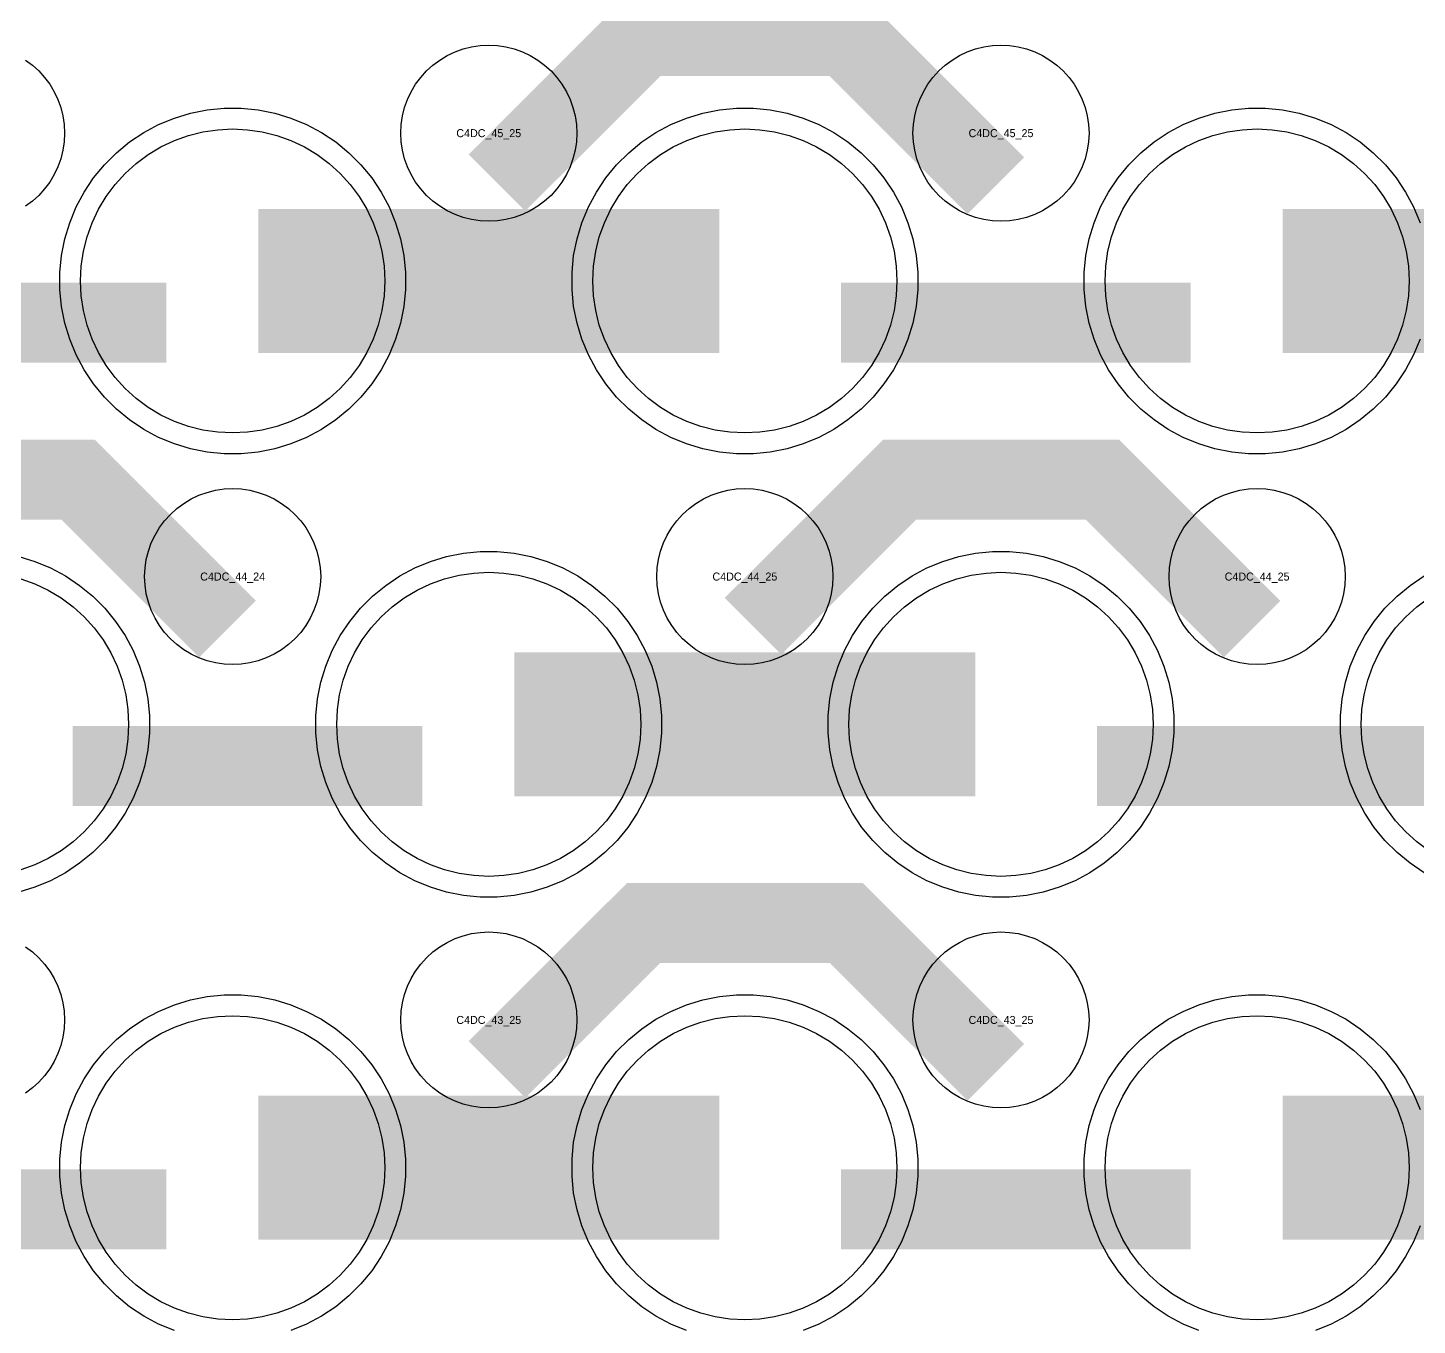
# Model space of a CAD drawing. Extents: x -11880 to 11880, y -14992 to 14992.
# Drawn here: x -4144 to -3710, y -8930.5 to -8525.1 of the extents above; entities that cross this region are included whole.
import ezdxf
from ezdxf.enums import TextEntityAlignment as Align

# ---------------------------------------------------------------- set-up
doc = ezdxf.new("R2010")
doc.units = 0
doc.header["$MEASUREMENT"] = 0
for name, color, linetype in [('GDS_775_DT_237', 138, 'CONTINUOUS'), ('RDL1_FS', 34, 'CONTINUOUS'), ('RDL_BS', 160, 'CONTINUOUS')]:
    doc.layers.add(name, color=color, linetype=linetype)

msp = doc.modelspace()

# ---------------------------------------------------------------- linework, layer by layer
at = {"layer": 'RDL1_FS'}
for points in [[(-4080, -8651.689), (-4084.657, -8651.46), (-4089.268, -8650.776), (-4093.791, -8649.644), (-4098.181, -8648.072), (-4102.395, -8646.08), (-4106.395, -8643.682), (-4110.14, -8640.904), (-4113.594, -8637.774), (-4116.724, -8634.32), (-4119.502, -8630.575), (-4121.9, -8626.575), (-4123.892, -8622.361), (-4125.464, -8617.971), (-4126.596, -8613.448), (-4127.28, -8608.837), (-4127.509, -8604.18), (-4127.28, -8599.523), (-4126.596, -8594.912), (-4125.464, -8590.389), (-4123.892, -8585.999), (-4121.9, -8581.785), (-4119.502, -8577.785), (-4116.724, -8574.04), (-4113.594, -8570.586), (-4110.14, -8567.456), (-4106.395, -8564.678), (-4102.395, -8562.28), (-4098.181, -8560.288), (-4093.791, -8558.716), (-4089.268, -8557.584), (-4084.657, -8556.9), (-4080, -8556.671), (-4075.343, -8556.9), (-4070.732, -8557.584), (-4066.209, -8558.716), (-4061.819, -8560.288), (-4057.605, -8562.28), (-4053.605, -8564.678), (-4049.86, -8567.456), (-4046.406, -8570.586), (-4043.276, -8574.04), (-4040.498, -8577.785), (-4038.1, -8581.785), (-4036.108, -8585.999), (-4034.536, -8590.389), (-4033.404, -8594.912), (-4032.72, -8599.523), (-4032.491, -8604.18), (-4032.72, -8608.837), (-4033.404, -8613.448), (-4034.536, -8617.971), (-4036.108, -8622.361), (-4038.1, -8626.575), (-4040.498, -8630.575), (-4043.276, -8634.32), (-4046.406, -8637.774), (-4049.86, -8640.904), (-4053.605, -8643.682), (-4057.605, -8646.08), (-4061.819, -8648.072), (-4066.209, -8649.644), (-4070.732, -8650.776), (-4075.343, -8651.46)], [(-3920, -8651.689), (-3924.657, -8651.46), (-3929.268, -8650.776), (-3933.791, -8649.644), (-3938.181, -8648.072), (-3942.395, -8646.08), (-3946.395, -8643.682), (-3950.14, -8640.904), (-3953.594, -8637.774), (-3956.724, -8634.32), (-3959.502, -8630.575), (-3961.9, -8626.575), (-3963.892, -8622.361), (-3965.464, -8617.971), (-3966.596, -8613.448), (-3967.28, -8608.837), (-3967.509, -8604.18), (-3967.28, -8599.523), (-3966.596, -8594.912), (-3965.464, -8590.389), (-3963.892, -8585.999), (-3961.9, -8581.785), (-3959.502, -8577.785), (-3956.724, -8574.04), (-3953.594, -8570.586), (-3950.14, -8567.456), (-3946.395, -8564.678), (-3942.395, -8562.28), (-3938.181, -8560.288), (-3933.791, -8558.716), (-3929.268, -8557.584), (-3924.657, -8556.9), (-3920, -8556.671), (-3915.343, -8556.9), (-3910.732, -8557.584), (-3906.209, -8558.716), (-3901.819, -8560.288), (-3897.605, -8562.28), (-3893.605, -8564.678), (-3889.86, -8567.456), (-3886.406, -8570.586), (-3883.276, -8574.04), (-3880.498, -8577.785), (-3878.1, -8581.785), (-3876.108, -8585.999), (-3874.536, -8590.389), (-3873.404, -8594.912), (-3872.72, -8599.523), (-3872.491, -8604.18), (-3872.72, -8608.837), (-3873.404, -8613.448), (-3874.536, -8617.971), (-3876.108, -8622.361), (-3878.1, -8626.575), (-3880.498, -8630.575), (-3883.276, -8634.32), (-3886.406, -8637.774), (-3889.86, -8640.904), (-3893.605, -8643.682), (-3897.605, -8646.08), (-3901.819, -8648.072), (-3906.209, -8649.644), (-3910.732, -8650.776), (-3915.343, -8651.46)], [(-3760, -8651.689), (-3764.657, -8651.46), (-3769.268, -8650.776), (-3773.791, -8649.644), (-3778.181, -8648.072), (-3782.395, -8646.08), (-3786.395, -8643.682), (-3790.14, -8640.904), (-3793.594, -8637.774), (-3796.724, -8634.32), (-3799.502, -8630.575), (-3801.9, -8626.575), (-3803.892, -8622.361), (-3805.464, -8617.971), (-3806.596, -8613.448), (-3807.28, -8608.837), (-3807.509, -8604.18), (-3807.28, -8599.523), (-3806.596, -8594.912), (-3805.464, -8590.389), (-3803.892, -8585.999), (-3801.9, -8581.785), (-3799.502, -8577.785), (-3796.724, -8574.04), (-3793.594, -8570.586), (-3790.14, -8567.456), (-3786.395, -8564.678), (-3782.395, -8562.28), (-3778.181, -8560.288), (-3773.791, -8558.716), (-3769.268, -8557.584), (-3764.657, -8556.9), (-3760, -8556.671), (-3755.343, -8556.9), (-3750.732, -8557.584), (-3746.209, -8558.716), (-3741.819, -8560.288), (-3737.605, -8562.28), (-3733.605, -8564.678), (-3729.86, -8567.456), (-3726.406, -8570.586), (-3723.276, -8574.04), (-3720.498, -8577.785), (-3718.1, -8581.785), (-3716.108, -8585.999), (-3714.536, -8590.389), (-3713.404, -8594.912), (-3712.72, -8599.523), (-3712.491, -8604.18), (-3712.72, -8608.837), (-3713.404, -8613.448), (-3714.536, -8617.971), (-3716.108, -8622.361), (-3718.1, -8626.575), (-3720.498, -8630.575), (-3723.276, -8634.32), (-3726.406, -8637.774), (-3729.86, -8640.904), (-3733.605, -8643.682), (-3737.605, -8646.08), (-3741.819, -8648.072), (-3746.209, -8649.644), (-3750.732, -8650.776), (-3755.343, -8651.46)], [(-4000, -8790.254), (-4004.657, -8790.025), (-4009.268, -8789.341), (-4013.791, -8788.209), (-4018.181, -8786.637), (-4022.395, -8784.645), (-4026.395, -8782.247), (-4030.14, -8779.469), (-4033.594, -8776.339), (-4036.724, -8772.885), (-4039.502, -8769.14), (-4041.9, -8765.14), (-4043.892, -8760.926), (-4045.464, -8756.536), (-4046.596, -8752.013), (-4047.28, -8747.402), (-4047.509, -8742.745), (-4047.28, -8738.088), (-4046.596, -8733.477), (-4045.464, -8728.954), (-4043.892, -8724.564), (-4041.9, -8720.35), (-4039.502, -8716.35), (-4036.724, -8712.605), (-4033.594, -8709.151), (-4030.14, -8706.021), (-4026.395, -8703.243), (-4022.395, -8700.845), (-4018.181, -8698.853), (-4013.791, -8697.281), (-4009.268, -8696.149), (-4004.657, -8695.465), (-4000, -8695.236), (-3995.343, -8695.465), (-3990.732, -8696.149), (-3986.209, -8697.281), (-3981.819, -8698.853), (-3977.605, -8700.845), (-3973.605, -8703.243), (-3969.86, -8706.021), (-3966.406, -8709.151), (-3963.276, -8712.605), (-3960.498, -8716.35), (-3958.1, -8720.35), (-3956.108, -8724.564), (-3954.536, -8728.954), (-3953.404, -8733.477), (-3952.72, -8738.088), (-3952.491, -8742.745), (-3952.72, -8747.402), (-3953.404, -8752.013), (-3954.536, -8756.536), (-3956.108, -8760.926), (-3958.1, -8765.14), (-3960.498, -8769.14), (-3963.276, -8772.885), (-3966.406, -8776.339), (-3969.86, -8779.469), (-3973.605, -8782.247), (-3977.605, -8784.645), (-3981.819, -8786.637), (-3986.209, -8788.209), (-3990.732, -8789.341), (-3995.343, -8790.025)], [(-3840, -8790.254), (-3844.657, -8790.025), (-3849.268, -8789.341), (-3853.791, -8788.209), (-3858.181, -8786.637), (-3862.395, -8784.645), (-3866.395, -8782.247), (-3870.14, -8779.469), (-3873.594, -8776.339), (-3876.724, -8772.885), (-3879.502, -8769.14), (-3881.9, -8765.14), (-3883.892, -8760.926), (-3885.464, -8756.536), (-3886.596, -8752.013), (-3887.28, -8747.402), (-3887.509, -8742.745), (-3887.28, -8738.088), (-3886.596, -8733.477), (-3885.464, -8728.954), (-3883.892, -8724.564), (-3881.9, -8720.35), (-3879.502, -8716.35), (-3876.724, -8712.605), (-3873.594, -8709.151), (-3870.14, -8706.021), (-3866.395, -8703.243), (-3862.395, -8700.845), (-3858.181, -8698.853), (-3853.791, -8697.281), (-3849.268, -8696.149), (-3844.657, -8695.465), (-3840, -8695.236), (-3835.343, -8695.465), (-3830.732, -8696.149), (-3826.209, -8697.281), (-3821.819, -8698.853), (-3817.605, -8700.845), (-3813.605, -8703.243), (-3809.86, -8706.021), (-3806.406, -8709.151), (-3803.276, -8712.605), (-3800.498, -8716.35), (-3798.1, -8720.35), (-3796.108, -8724.564), (-3794.536, -8728.954), (-3793.404, -8733.477), (-3792.72, -8738.088), (-3792.491, -8742.745), (-3792.72, -8747.402), (-3793.404, -8752.013), (-3794.536, -8756.536), (-3796.108, -8760.926), (-3798.1, -8765.14), (-3800.498, -8769.14), (-3803.276, -8772.885), (-3806.406, -8776.339), (-3809.86, -8779.469), (-3813.605, -8782.247), (-3817.605, -8784.645), (-3821.819, -8786.637), (-3826.209, -8788.209), (-3830.732, -8789.341), (-3835.343, -8790.025)], [(-4080, -8928.819), (-4084.657, -8928.59), (-4089.268, -8927.906), (-4093.791, -8926.774), (-4098.181, -8925.202), (-4102.395, -8923.21), (-4106.395, -8920.812), (-4110.14, -8918.034), (-4113.594, -8914.904), (-4116.724, -8911.45), (-4119.502, -8907.705), (-4121.9, -8903.705), (-4123.892, -8899.491), (-4125.464, -8895.101), (-4126.596, -8890.578), (-4127.28, -8885.967), (-4127.509, -8881.31), (-4127.28, -8876.653), (-4126.596, -8872.042), (-4125.464, -8867.519), (-4123.892, -8863.129), (-4121.9, -8858.915), (-4119.502, -8854.915), (-4116.724, -8851.17), (-4113.594, -8847.716), (-4110.14, -8844.586), (-4106.395, -8841.808), (-4102.395, -8839.41), (-4098.181, -8837.418), (-4093.791, -8835.846), (-4089.268, -8834.714), (-4084.657, -8834.03), (-4080, -8833.801), (-4075.343, -8834.03), (-4070.732, -8834.714), (-4066.209, -8835.846), (-4061.819, -8837.418), (-4057.605, -8839.41), (-4053.605, -8841.808), (-4049.86, -8844.586), (-4046.406, -8847.716), (-4043.276, -8851.17), (-4040.498, -8854.915), (-4038.1, -8858.915), (-4036.108, -8863.129), (-4034.536, -8867.519), (-4033.404, -8872.042), (-4032.72, -8876.653), (-4032.491, -8881.31), (-4032.72, -8885.967), (-4033.404, -8890.578), (-4034.536, -8895.101), (-4036.108, -8899.491), (-4038.1, -8903.705), (-4040.498, -8907.705), (-4043.276, -8911.45), (-4046.406, -8914.904), (-4049.86, -8918.034), (-4053.605, -8920.812), (-4057.605, -8923.21), (-4061.819, -8925.202), (-4066.209, -8926.774), (-4070.732, -8927.906), (-4075.343, -8928.59)], [(-3920, -8928.819), (-3924.657, -8928.59), (-3929.268, -8927.906), (-3933.791, -8926.774), (-3938.181, -8925.202), (-3942.395, -8923.21), (-3946.395, -8920.812), (-3950.14, -8918.034), (-3953.594, -8914.904), (-3956.724, -8911.45), (-3959.502, -8907.705), (-3961.9, -8903.705), (-3963.892, -8899.491), (-3965.464, -8895.101), (-3966.596, -8890.578), (-3967.28, -8885.967), (-3967.509, -8881.31), (-3967.28, -8876.653), (-3966.596, -8872.042), (-3965.464, -8867.519), (-3963.892, -8863.129), (-3961.9, -8858.915), (-3959.502, -8854.915), (-3956.724, -8851.17), (-3953.594, -8847.716), (-3950.14, -8844.586), (-3946.395, -8841.808), (-3942.395, -8839.41), (-3938.181, -8837.418), (-3933.791, -8835.846), (-3929.268, -8834.714), (-3924.657, -8834.03), (-3920, -8833.801), (-3915.343, -8834.03), (-3910.732, -8834.714), (-3906.209, -8835.846), (-3901.819, -8837.418), (-3897.605, -8839.41), (-3893.605, -8841.808), (-3889.86, -8844.586), (-3886.406, -8847.716), (-3883.276, -8851.17), (-3880.498, -8854.915), (-3878.1, -8858.915), (-3876.108, -8863.129), (-3874.536, -8867.519), (-3873.404, -8872.042), (-3872.72, -8876.653), (-3872.491, -8881.31), (-3872.72, -8885.967), (-3873.404, -8890.578), (-3874.536, -8895.101), (-3876.108, -8899.491), (-3878.1, -8903.705), (-3880.498, -8907.705), (-3883.276, -8911.45), (-3886.406, -8914.904), (-3889.86, -8918.034), (-3893.605, -8920.812), (-3897.605, -8923.21), (-3901.819, -8925.202), (-3906.209, -8926.774), (-3910.732, -8927.906), (-3915.343, -8928.59)], [(-3760, -8928.819), (-3764.657, -8928.59), (-3769.268, -8927.906), (-3773.791, -8926.774), (-3778.181, -8925.202), (-3782.395, -8923.21), (-3786.395, -8920.812), (-3790.14, -8918.034), (-3793.594, -8914.904), (-3796.724, -8911.45), (-3799.502, -8907.705), (-3801.9, -8903.705), (-3803.892, -8899.491), (-3805.464, -8895.101), (-3806.596, -8890.578), (-3807.28, -8885.967), (-3807.509, -8881.31), (-3807.28, -8876.653), (-3806.596, -8872.042), (-3805.464, -8867.519), (-3803.892, -8863.129), (-3801.9, -8858.915), (-3799.502, -8854.915), (-3796.724, -8851.17), (-3793.594, -8847.716), (-3790.14, -8844.586), (-3786.395, -8841.808), (-3782.395, -8839.41), (-3778.181, -8837.418), (-3773.791, -8835.846), (-3769.268, -8834.714), (-3764.657, -8834.03), (-3760, -8833.801), (-3755.343, -8834.03), (-3750.732, -8834.714), (-3746.209, -8835.846), (-3741.819, -8837.418), (-3737.605, -8839.41), (-3733.605, -8841.808), (-3729.86, -8844.586), (-3726.406, -8847.716), (-3723.276, -8851.17), (-3720.498, -8854.915), (-3718.1, -8858.915), (-3716.108, -8863.129), (-3714.536, -8867.519), (-3713.404, -8872.042), (-3712.72, -8876.653), (-3712.491, -8881.31), (-3712.72, -8885.967), (-3713.404, -8890.578), (-3714.536, -8895.101), (-3716.108, -8899.491), (-3718.1, -8903.705), (-3720.498, -8907.705), (-3723.276, -8911.45), (-3726.406, -8914.904), (-3729.86, -8918.034), (-3733.605, -8920.812), (-3737.605, -8923.21), (-3741.819, -8925.202), (-3746.209, -8926.774), (-3750.732, -8927.906), (-3755.343, -8928.59)]]:
    msp.add_lwpolyline(points, close=True, dxfattribs=at)
for points in [[(-4071.998, -8604.18, 45, 45, 0), (-3999.998, -8604.18, 45, 45, 0)], [(-3999.998, -8604.18, 45, 45, 0), (-3927.998, -8604.18, 45, 45, 0)], [(-3751.998, -8604.18, 45, 45, 0), (-3679.998, -8604.18, 45, 45, 0)], [(-3991.998, -8742.745, 45, 45, 0), (-3919.998, -8742.745, 45, 45, 0)], [(-3919.998, -8742.745, 45, 45, 0), (-3847.998, -8742.745, 45, 45, 0)], [(-4071.998, -8881.31, 45, 45, 0), (-3999.998, -8881.31, 45, 45, 0)], [(-3999.998, -8881.31, 45, 45, 0), (-3927.998, -8881.31, 45, 45, 0)], [(-3751.998, -8881.31, 45, 45, 0), (-3679.998, -8881.31, 45, 45, 0)]]:
    msp.add_lwpolyline(points, format="xyseb", dxfattribs=at)
for points in [[(-4146.209, -8697.281), (-4141.819, -8698.853), (-4137.605, -8700.845), (-4133.605, -8703.243), (-4129.86, -8706.021), (-4126.406, -8709.151), (-4123.276, -8712.605), (-4120.498, -8716.35), (-4118.1, -8720.35), (-4116.108, -8724.564), (-4114.536, -8728.954), (-4113.404, -8733.477), (-4112.72, -8738.088), (-4112.491, -8742.745), (-4112.72, -8747.402), (-4113.404, -8752.013), (-4114.536, -8756.536), (-4116.108, -8760.926), (-4118.1, -8765.14), (-4120.498, -8769.14), (-4123.276, -8772.885), (-4126.406, -8776.339), (-4129.86, -8779.469), (-4133.605, -8782.247), (-4137.605, -8784.645), (-4141.819, -8786.637), (-4146.209, -8788.209)], [(-3706.395, -8782.247), (-3710.14, -8779.469), (-3713.594, -8776.339), (-3716.724, -8772.885), (-3719.502, -8769.14), (-3721.9, -8765.14), (-3723.892, -8760.926), (-3725.464, -8756.536), (-3726.596, -8752.013), (-3727.28, -8747.402), (-3727.509, -8742.745), (-3727.28, -8738.088), (-3726.596, -8733.477), (-3725.464, -8728.954), (-3723.892, -8724.564), (-3721.9, -8720.35), (-3719.502, -8716.35), (-3716.724, -8712.605), (-3713.594, -8709.151), (-3710.14, -8706.021), (-3706.395, -8703.243)]]:
    msp.add_lwpolyline(points, dxfattribs=at)
at = {"layer": 'RDL_BS'}
for points in [[(-3997.438, -8573.494, 25, 25, 0), (-3951.623, -8527.679, 25, 25, 0), (-3918.07, -8527.679, 25, 25, 0)], [(-3841.599, -8574.393, 25, 25, 0), (-3888.313, -8527.679, 25, 25, 0), (-3918.071, -8527.679, 25, 25, 0)], [(-4209.984, -8617.193, 25, 25, 0), (-4100.719, -8617.193, 25, 25, 0)], [(-3889.984, -8617.193, 25, 25, 0), (-3780.719, -8617.193, 25, 25, 0)], [(-4081.599, -8712.958, 25, 25, 0), (-4128.313, -8666.244, 25, 25, 0), (-4158.071, -8666.244, 25, 25, 0)], [(-3917.438, -8712.059, 25, 25, 0), (-3871.623, -8666.244, 25, 25, 0), (-3838.07, -8666.244, 25, 25, 0)], [(-3761.599, -8712.958, 25, 25, 0), (-3808.313, -8666.244, 25, 25, 0), (-3838.071, -8666.244, 25, 25, 0)], [(-4129.984, -8755.758, 25, 25, 0), (-4020.719, -8755.758, 25, 25, 0)], [(-3809.984, -8755.758, 25, 25, 0), (-3700.719, -8755.758, 25, 25, 0)], [(-3997.438, -8850.624, 25, 25, 0), (-3951.623, -8804.809, 25, 25, 0), (-3918.07, -8804.809, 25, 25, 0)], [(-3841.599, -8851.523, 25, 25, 0), (-3888.313, -8804.809, 25, 25, 0), (-3918.071, -8804.809, 25, 25, 0)], [(-4209.984, -8894.323, 25, 25, 0), (-4100.719, -8894.323, 25, 25, 0)], [(-3889.984, -8894.323, 25, 25, 0), (-3780.719, -8894.323, 25, 25, 0)]]:
    msp.add_lwpolyline(points, format="xyseb", dxfattribs=at)
for points in [[(-4000, -8585.486), (-4002.693, -8585.354), (-4005.365, -8584.958), (-4007.984, -8584.301), (-4010.519, -8583.394), (-4012.956, -8582.242), (-4015.28, -8580.849), (-4017.443, -8579.246), (-4019.442, -8577.434), (-4021.254, -8575.435), (-4022.857, -8573.272), (-4024.25, -8570.948), (-4025.402, -8568.511), (-4026.309, -8565.976), (-4026.966, -8563.357), (-4027.362, -8560.685), (-4027.494, -8557.992), (-4027.362, -8555.299), (-4026.966, -8552.627), (-4026.309, -8550.008), (-4025.402, -8547.473), (-4024.25, -8545.036), (-4022.857, -8542.712), (-4021.254, -8540.549), (-4019.442, -8538.55), (-4017.443, -8536.738), (-4015.28, -8535.135), (-4012.956, -8533.742), (-4010.519, -8532.59), (-4007.984, -8531.683), (-4005.365, -8531.026), (-4002.693, -8530.63), (-4000, -8530.498), (-3997.307, -8530.63), (-3994.635, -8531.026), (-3992.016, -8531.683), (-3989.481, -8532.59), (-3987.044, -8533.742), (-3984.72, -8535.135), (-3982.557, -8536.738), (-3980.558, -8538.55), (-3978.746, -8540.549), (-3977.143, -8542.712), (-3975.75, -8545.036), (-3974.598, -8547.473), (-3973.691, -8550.008), (-3973.034, -8552.627), (-3972.638, -8555.299), (-3972.506, -8557.992), (-3972.638, -8560.685), (-3973.034, -8563.357), (-3973.691, -8565.976), (-3974.598, -8568.511), (-3975.75, -8570.948), (-3977.143, -8573.272), (-3978.746, -8575.435), (-3980.558, -8577.434), (-3982.557, -8579.246), (-3984.72, -8580.849), (-3987.044, -8582.242), (-3989.481, -8583.394), (-3992.016, -8584.301), (-3994.635, -8584.958), (-3997.307, -8585.354)], [(-3840, -8585.486), (-3842.693, -8585.354), (-3845.365, -8584.958), (-3847.984, -8584.301), (-3850.519, -8583.394), (-3852.956, -8582.242), (-3855.28, -8580.849), (-3857.443, -8579.246), (-3859.442, -8577.434), (-3861.254, -8575.435), (-3862.857, -8573.272), (-3864.25, -8570.948), (-3865.402, -8568.511), (-3866.309, -8565.976), (-3866.966, -8563.357), (-3867.362, -8560.685), (-3867.494, -8557.992), (-3867.362, -8555.299), (-3866.966, -8552.627), (-3866.309, -8550.008), (-3865.402, -8547.473), (-3864.25, -8545.036), (-3862.857, -8542.712), (-3861.254, -8540.549), (-3859.442, -8538.55), (-3857.443, -8536.738), (-3855.28, -8535.135), (-3852.956, -8533.742), (-3850.519, -8532.59), (-3847.984, -8531.683), (-3845.365, -8531.026), (-3842.693, -8530.63), (-3840, -8530.498), (-3837.307, -8530.63), (-3834.635, -8531.026), (-3832.016, -8531.683), (-3829.481, -8532.59), (-3827.044, -8533.742), (-3824.72, -8535.135), (-3822.557, -8536.738), (-3820.558, -8538.55), (-3818.746, -8540.549), (-3817.143, -8542.712), (-3815.75, -8545.036), (-3814.598, -8547.473), (-3813.691, -8550.008), (-3813.034, -8552.627), (-3812.638, -8555.299), (-3812.506, -8557.992), (-3812.638, -8560.685), (-3813.034, -8563.357), (-3813.691, -8565.976), (-3814.598, -8568.511), (-3815.75, -8570.948), (-3817.143, -8573.272), (-3818.746, -8575.435), (-3820.558, -8577.434), (-3822.557, -8579.246), (-3824.72, -8580.849), (-3827.044, -8582.242), (-3829.481, -8583.394), (-3832.016, -8584.301), (-3834.635, -8584.958), (-3837.307, -8585.354)], [(-4082.644, -8658.18), (-4087.938, -8657.663), (-4093.165, -8656.617), (-4098.205, -8655.086), (-4103.115, -8653.055), (-4107.777, -8650.563), (-4112.191, -8647.616), (-4116.292, -8644.254), (-4120.074, -8640.472), (-4123.436, -8636.371), (-4126.383, -8631.957), (-4128.875, -8627.295), (-4130.906, -8622.385), (-4132.437, -8617.345), (-4133.483, -8612.118), (-4134, -8606.824), (-4134, -8601.536), (-4133.483, -8596.242), (-4132.437, -8591.015), (-4130.906, -8585.975), (-4128.875, -8581.065), (-4126.383, -8576.403), (-4123.436, -8571.989), (-4120.074, -8567.888), (-4116.292, -8564.106), (-4112.191, -8560.744), (-4107.777, -8557.797), (-4103.115, -8555.305), (-4098.205, -8553.274), (-4093.165, -8551.743), (-4087.938, -8550.697), (-4082.644, -8550.18), (-4077.356, -8550.18), (-4072.062, -8550.697), (-4066.835, -8551.743), (-4061.795, -8553.274), (-4056.885, -8555.305), (-4052.223, -8557.797), (-4047.809, -8560.744), (-4043.708, -8564.106), (-4039.926, -8567.888), (-4036.564, -8571.989), (-4033.617, -8576.403), (-4031.125, -8581.065), (-4029.094, -8585.975), (-4027.563, -8591.015), (-4026.517, -8596.242), (-4026, -8601.536), (-4026, -8606.824), (-4026.517, -8612.118), (-4027.563, -8617.345), (-4029.094, -8622.385), (-4031.125, -8627.295), (-4033.617, -8631.957), (-4036.564, -8636.371), (-4039.926, -8640.472), (-4043.708, -8644.254), (-4047.809, -8647.616), (-4052.223, -8650.563), (-4056.885, -8653.055), (-4061.795, -8655.086), (-4066.835, -8656.617), (-4072.062, -8657.663), (-4077.356, -8658.18)], [(-3922.644, -8658.18), (-3927.938, -8657.663), (-3933.165, -8656.617), (-3938.205, -8655.086), (-3943.115, -8653.055), (-3947.777, -8650.563), (-3952.191, -8647.616), (-3956.292, -8644.254), (-3960.074, -8640.472), (-3963.436, -8636.371), (-3966.383, -8631.957), (-3968.875, -8627.295), (-3970.906, -8622.385), (-3972.437, -8617.345), (-3973.483, -8612.118), (-3974, -8606.824), (-3974, -8601.536), (-3973.483, -8596.242), (-3972.437, -8591.015), (-3970.906, -8585.975), (-3968.875, -8581.065), (-3966.383, -8576.403), (-3963.436, -8571.989), (-3960.074, -8567.888), (-3956.292, -8564.106), (-3952.191, -8560.744), (-3947.777, -8557.797), (-3943.115, -8555.305), (-3938.205, -8553.274), (-3933.165, -8551.743), (-3927.938, -8550.697), (-3922.644, -8550.18), (-3917.356, -8550.18), (-3912.062, -8550.697), (-3906.835, -8551.743), (-3901.795, -8553.274), (-3896.885, -8555.305), (-3892.223, -8557.797), (-3887.809, -8560.744), (-3883.708, -8564.106), (-3879.926, -8567.888), (-3876.564, -8571.989), (-3873.617, -8576.403), (-3871.125, -8581.065), (-3869.094, -8585.975), (-3867.563, -8591.015), (-3866.517, -8596.242), (-3866, -8601.536), (-3866, -8606.824), (-3866.517, -8612.118), (-3867.563, -8617.345), (-3869.094, -8622.385), (-3871.125, -8627.295), (-3873.617, -8631.957), (-3876.564, -8636.371), (-3879.926, -8640.472), (-3883.708, -8644.254), (-3887.809, -8647.616), (-3892.223, -8650.563), (-3896.885, -8653.055), (-3901.795, -8655.086), (-3906.835, -8656.617), (-3912.062, -8657.663), (-3917.356, -8658.18)], [(-4080, -8724.051), (-4082.693, -8723.919), (-4085.365, -8723.523), (-4087.984, -8722.866), (-4090.519, -8721.959), (-4092.956, -8720.807), (-4095.28, -8719.414), (-4097.443, -8717.811), (-4099.442, -8715.999), (-4101.254, -8714), (-4102.857, -8711.837), (-4104.25, -8709.513), (-4105.402, -8707.076), (-4106.309, -8704.541), (-4106.966, -8701.922), (-4107.362, -8699.25), (-4107.494, -8696.557), (-4107.362, -8693.864), (-4106.966, -8691.192), (-4106.309, -8688.573), (-4105.402, -8686.038), (-4104.25, -8683.601), (-4102.857, -8681.277), (-4101.254, -8679.114), (-4099.442, -8677.115), (-4097.443, -8675.303), (-4095.28, -8673.7), (-4092.956, -8672.307), (-4090.519, -8671.155), (-4087.984, -8670.248), (-4085.365, -8669.591), (-4082.693, -8669.195), (-4080, -8669.063), (-4077.307, -8669.195), (-4074.635, -8669.591), (-4072.016, -8670.248), (-4069.481, -8671.155), (-4067.044, -8672.307), (-4064.72, -8673.7), (-4062.557, -8675.303), (-4060.558, -8677.115), (-4058.746, -8679.114), (-4057.143, -8681.277), (-4055.75, -8683.601), (-4054.598, -8686.038), (-4053.691, -8688.573), (-4053.034, -8691.192), (-4052.638, -8693.864), (-4052.506, -8696.557), (-4052.638, -8699.25), (-4053.034, -8701.922), (-4053.691, -8704.541), (-4054.598, -8707.076), (-4055.75, -8709.513), (-4057.143, -8711.837), (-4058.746, -8714), (-4060.558, -8715.999), (-4062.557, -8717.811), (-4064.72, -8719.414), (-4067.044, -8720.807), (-4069.481, -8721.959), (-4072.016, -8722.866), (-4074.635, -8723.523), (-4077.307, -8723.919)], [(-3920, -8724.051), (-3922.693, -8723.919), (-3925.365, -8723.523), (-3927.984, -8722.866), (-3930.519, -8721.959), (-3932.956, -8720.807), (-3935.28, -8719.414), (-3937.443, -8717.811), (-3939.442, -8715.999), (-3941.254, -8714), (-3942.857, -8711.837), (-3944.25, -8709.513), (-3945.402, -8707.076), (-3946.309, -8704.541), (-3946.966, -8701.922), (-3947.362, -8699.25), (-3947.494, -8696.557), (-3947.362, -8693.864), (-3946.966, -8691.192), (-3946.309, -8688.573), (-3945.402, -8686.038), (-3944.25, -8683.601), (-3942.857, -8681.277), (-3941.254, -8679.114), (-3939.442, -8677.115), (-3937.443, -8675.303), (-3935.28, -8673.7), (-3932.956, -8672.307), (-3930.519, -8671.155), (-3927.984, -8670.248), (-3925.365, -8669.591), (-3922.693, -8669.195), (-3920, -8669.063), (-3917.307, -8669.195), (-3914.635, -8669.591), (-3912.016, -8670.248), (-3909.481, -8671.155), (-3907.044, -8672.307), (-3904.72, -8673.7), (-3902.557, -8675.303), (-3900.558, -8677.115), (-3898.746, -8679.114), (-3897.143, -8681.277), (-3895.75, -8683.601), (-3894.598, -8686.038), (-3893.691, -8688.573), (-3893.034, -8691.192), (-3892.638, -8693.864), (-3892.506, -8696.557), (-3892.638, -8699.25), (-3893.034, -8701.922), (-3893.691, -8704.541), (-3894.598, -8707.076), (-3895.75, -8709.513), (-3897.143, -8711.837), (-3898.746, -8714), (-3900.558, -8715.999), (-3902.557, -8717.811), (-3904.72, -8719.414), (-3907.044, -8720.807), (-3909.481, -8721.959), (-3912.016, -8722.866), (-3914.635, -8723.523), (-3917.307, -8723.919)], [(-3760, -8724.051), (-3762.693, -8723.919), (-3765.365, -8723.523), (-3767.984, -8722.866), (-3770.519, -8721.959), (-3772.956, -8720.807), (-3775.28, -8719.414), (-3777.443, -8717.811), (-3779.442, -8715.999), (-3781.254, -8714), (-3782.857, -8711.837), (-3784.25, -8709.513), (-3785.402, -8707.076), (-3786.309, -8704.541), (-3786.966, -8701.922), (-3787.362, -8699.25), (-3787.494, -8696.557), (-3787.362, -8693.864), (-3786.966, -8691.192), (-3786.309, -8688.573), (-3785.402, -8686.038), (-3784.25, -8683.601), (-3782.857, -8681.277), (-3781.254, -8679.114), (-3779.442, -8677.115), (-3777.443, -8675.303), (-3775.28, -8673.7), (-3772.956, -8672.307), (-3770.519, -8671.155), (-3767.984, -8670.248), (-3765.365, -8669.591), (-3762.693, -8669.195), (-3760, -8669.063), (-3757.307, -8669.195), (-3754.635, -8669.591), (-3752.016, -8670.248), (-3749.481, -8671.155), (-3747.044, -8672.307), (-3744.72, -8673.7), (-3742.557, -8675.303), (-3740.558, -8677.115), (-3738.746, -8679.114), (-3737.143, -8681.277), (-3735.75, -8683.601), (-3734.598, -8686.038), (-3733.691, -8688.573), (-3733.034, -8691.192), (-3732.638, -8693.864), (-3732.506, -8696.557), (-3732.638, -8699.25), (-3733.034, -8701.922), (-3733.691, -8704.541), (-3734.598, -8707.076), (-3735.75, -8709.513), (-3737.143, -8711.837), (-3738.746, -8714), (-3740.558, -8715.999), (-3742.557, -8717.811), (-3744.72, -8719.414), (-3747.044, -8720.807), (-3749.481, -8721.959), (-3752.016, -8722.866), (-3754.635, -8723.523), (-3757.307, -8723.919)], [(-4002.644, -8796.745), (-4007.938, -8796.228), (-4013.165, -8795.182), (-4018.205, -8793.651), (-4023.115, -8791.62), (-4027.777, -8789.128), (-4032.191, -8786.181), (-4036.292, -8782.819), (-4040.074, -8779.037), (-4043.436, -8774.936), (-4046.383, -8770.522), (-4048.875, -8765.86), (-4050.906, -8760.95), (-4052.437, -8755.91), (-4053.483, -8750.683), (-4054, -8745.389), (-4054, -8740.101), (-4053.483, -8734.807), (-4052.437, -8729.58), (-4050.906, -8724.54), (-4048.875, -8719.63), (-4046.383, -8714.968), (-4043.436, -8710.554), (-4040.074, -8706.453), (-4036.292, -8702.671), (-4032.191, -8699.309), (-4027.777, -8696.362), (-4023.115, -8693.87), (-4018.205, -8691.839), (-4013.165, -8690.308), (-4007.938, -8689.262), (-4002.644, -8688.745), (-3997.356, -8688.745), (-3992.062, -8689.262), (-3986.835, -8690.308), (-3981.795, -8691.839), (-3976.885, -8693.87), (-3972.223, -8696.362), (-3967.809, -8699.309), (-3963.708, -8702.671), (-3959.926, -8706.453), (-3956.564, -8710.554), (-3953.617, -8714.968), (-3951.125, -8719.63), (-3949.094, -8724.54), (-3947.563, -8729.58), (-3946.517, -8734.807), (-3946, -8740.101), (-3946, -8745.389), (-3946.517, -8750.683), (-3947.563, -8755.91), (-3949.094, -8760.95), (-3951.125, -8765.86), (-3953.617, -8770.522), (-3956.564, -8774.936), (-3959.926, -8779.037), (-3963.708, -8782.819), (-3967.809, -8786.181), (-3972.223, -8789.128), (-3976.885, -8791.62), (-3981.795, -8793.651), (-3986.835, -8795.182), (-3992.062, -8796.228), (-3997.356, -8796.745)], [(-3842.644, -8796.745), (-3847.938, -8796.228), (-3853.165, -8795.182), (-3858.205, -8793.651), (-3863.115, -8791.62), (-3867.777, -8789.128), (-3872.191, -8786.181), (-3876.292, -8782.819), (-3880.074, -8779.037), (-3883.436, -8774.936), (-3886.383, -8770.522), (-3888.875, -8765.86), (-3890.906, -8760.95), (-3892.437, -8755.91), (-3893.483, -8750.683), (-3894, -8745.389), (-3894, -8740.101), (-3893.483, -8734.807), (-3892.437, -8729.58), (-3890.906, -8724.54), (-3888.875, -8719.63), (-3886.383, -8714.968), (-3883.436, -8710.554), (-3880.074, -8706.453), (-3876.292, -8702.671), (-3872.191, -8699.309), (-3867.777, -8696.362), (-3863.115, -8693.87), (-3858.205, -8691.839), (-3853.165, -8690.308), (-3847.938, -8689.262), (-3842.644, -8688.745), (-3837.356, -8688.745), (-3832.062, -8689.262), (-3826.835, -8690.308), (-3821.795, -8691.839), (-3816.885, -8693.87), (-3812.223, -8696.362), (-3807.809, -8699.309), (-3803.708, -8702.671), (-3799.926, -8706.453), (-3796.564, -8710.554), (-3793.617, -8714.968), (-3791.125, -8719.63), (-3789.094, -8724.54), (-3787.563, -8729.58), (-3786.517, -8734.807), (-3786, -8740.101), (-3786, -8745.389), (-3786.517, -8750.683), (-3787.563, -8755.91), (-3789.094, -8760.95), (-3791.125, -8765.86), (-3793.617, -8770.522), (-3796.564, -8774.936), (-3799.926, -8779.037), (-3803.708, -8782.819), (-3807.809, -8786.181), (-3812.223, -8789.128), (-3816.885, -8791.62), (-3821.795, -8793.651), (-3826.835, -8795.182), (-3832.062, -8796.228), (-3837.356, -8796.745)], [(-4000, -8862.616), (-4002.693, -8862.484), (-4005.365, -8862.088), (-4007.984, -8861.431), (-4010.519, -8860.524), (-4012.956, -8859.372), (-4015.28, -8857.979), (-4017.443, -8856.376), (-4019.442, -8854.564), (-4021.254, -8852.565), (-4022.857, -8850.402), (-4024.25, -8848.078), (-4025.402, -8845.641), (-4026.309, -8843.106), (-4026.966, -8840.487), (-4027.362, -8837.815), (-4027.494, -8835.122), (-4027.362, -8832.429), (-4026.966, -8829.757), (-4026.309, -8827.138), (-4025.402, -8824.603), (-4024.25, -8822.166), (-4022.857, -8819.842), (-4021.254, -8817.679), (-4019.442, -8815.68), (-4017.443, -8813.868), (-4015.28, -8812.265), (-4012.956, -8810.872), (-4010.519, -8809.72), (-4007.984, -8808.813), (-4005.365, -8808.156), (-4002.693, -8807.76), (-4000, -8807.628), (-3997.307, -8807.76), (-3994.635, -8808.156), (-3992.016, -8808.813), (-3989.481, -8809.72), (-3987.044, -8810.872), (-3984.72, -8812.265), (-3982.557, -8813.868), (-3980.558, -8815.68), (-3978.746, -8817.679), (-3977.143, -8819.842), (-3975.75, -8822.166), (-3974.598, -8824.603), (-3973.691, -8827.138), (-3973.034, -8829.757), (-3972.638, -8832.429), (-3972.506, -8835.122), (-3972.638, -8837.815), (-3973.034, -8840.487), (-3973.691, -8843.106), (-3974.598, -8845.641), (-3975.75, -8848.078), (-3977.143, -8850.402), (-3978.746, -8852.565), (-3980.558, -8854.564), (-3982.557, -8856.376), (-3984.72, -8857.979), (-3987.044, -8859.372), (-3989.481, -8860.524), (-3992.016, -8861.431), (-3994.635, -8862.088), (-3997.307, -8862.484)], [(-3840, -8862.616), (-3842.693, -8862.484), (-3845.365, -8862.088), (-3847.984, -8861.431), (-3850.519, -8860.524), (-3852.956, -8859.372), (-3855.28, -8857.979), (-3857.443, -8856.376), (-3859.442, -8854.564), (-3861.254, -8852.565), (-3862.857, -8850.402), (-3864.25, -8848.078), (-3865.402, -8845.641), (-3866.309, -8843.106), (-3866.966, -8840.487), (-3867.362, -8837.815), (-3867.494, -8835.122), (-3867.362, -8832.429), (-3866.966, -8829.757), (-3866.309, -8827.138), (-3865.402, -8824.603), (-3864.25, -8822.166), (-3862.857, -8819.842), (-3861.254, -8817.679), (-3859.442, -8815.68), (-3857.443, -8813.868), (-3855.28, -8812.265), (-3852.956, -8810.872), (-3850.519, -8809.72), (-3847.984, -8808.813), (-3845.365, -8808.156), (-3842.693, -8807.76), (-3840, -8807.628), (-3837.307, -8807.76), (-3834.635, -8808.156), (-3832.016, -8808.813), (-3829.481, -8809.72), (-3827.044, -8810.872), (-3824.72, -8812.265), (-3822.557, -8813.868), (-3820.558, -8815.68), (-3818.746, -8817.679), (-3817.143, -8819.842), (-3815.75, -8822.166), (-3814.598, -8824.603), (-3813.691, -8827.138), (-3813.034, -8829.757), (-3812.638, -8832.429), (-3812.506, -8835.122), (-3812.638, -8837.815), (-3813.034, -8840.487), (-3813.691, -8843.106), (-3814.598, -8845.641), (-3815.75, -8848.078), (-3817.143, -8850.402), (-3818.746, -8852.565), (-3820.558, -8854.564), (-3822.557, -8856.376), (-3824.72, -8857.979), (-3827.044, -8859.372), (-3829.481, -8860.524), (-3832.016, -8861.431), (-3834.635, -8862.088), (-3837.307, -8862.484)]]:
    msp.add_lwpolyline(points, close=True, dxfattribs=at)
for points in [[(-4144.72, -8535.135), (-4142.557, -8536.738), (-4140.558, -8538.55), (-4138.746, -8540.549), (-4137.143, -8542.712), (-4135.75, -8545.036), (-4134.598, -8547.473), (-4133.691, -8550.008), (-4133.034, -8552.627), (-4132.638, -8555.299), (-4132.506, -8557.992), (-4132.638, -8560.685), (-4133.034, -8563.357), (-4133.691, -8565.976), (-4134.598, -8568.511), (-4135.75, -8570.948), (-4137.143, -8573.272), (-4138.746, -8575.435), (-4140.558, -8577.434), (-4142.557, -8579.246), (-4144.72, -8580.849)], [(-3709.094, -8622.385), (-3711.125, -8627.295), (-3713.617, -8631.957), (-3716.564, -8636.371), (-3719.926, -8640.472), (-3723.708, -8644.254), (-3727.809, -8647.616), (-3732.223, -8650.563), (-3736.885, -8653.055), (-3741.795, -8655.086), (-3746.835, -8656.617), (-3752.062, -8657.663), (-3757.356, -8658.18), (-3762.644, -8658.18), (-3767.938, -8657.663), (-3773.165, -8656.617), (-3778.205, -8655.086), (-3783.115, -8653.055), (-3787.777, -8650.563), (-3792.191, -8647.616), (-3796.292, -8644.254), (-3800.074, -8640.472), (-3803.436, -8636.371), (-3806.383, -8631.957), (-3808.875, -8627.295), (-3810.906, -8622.385), (-3812.437, -8617.345), (-3813.483, -8612.118), (-3814, -8606.824), (-3814, -8601.536), (-3813.483, -8596.242), (-3812.437, -8591.015), (-3810.906, -8585.975), (-3808.875, -8581.065), (-3806.383, -8576.403), (-3803.436, -8571.989), (-3800.074, -8567.888), (-3796.292, -8564.106), (-3792.191, -8560.744), (-3787.777, -8557.797), (-3783.115, -8555.305), (-3778.205, -8553.274), (-3773.165, -8551.743), (-3767.938, -8550.697), (-3762.644, -8550.18), (-3757.356, -8550.18), (-3752.062, -8550.697), (-3746.835, -8551.743), (-3741.795, -8553.274), (-3736.885, -8555.305), (-3732.223, -8557.797), (-3727.809, -8560.744), (-3723.708, -8564.106), (-3719.926, -8567.888), (-3716.564, -8571.989), (-3713.617, -8576.403), (-3711.125, -8581.065), (-3709.094, -8585.975)], [(-4146.835, -8690.308), (-4141.795, -8691.839), (-4136.885, -8693.87), (-4132.223, -8696.362), (-4127.809, -8699.309), (-4123.708, -8702.671), (-4119.926, -8706.453), (-4116.564, -8710.554), (-4113.617, -8714.968), (-4111.125, -8719.63), (-4109.094, -8724.54), (-4107.563, -8729.58), (-4106.517, -8734.807), (-4106, -8740.101), (-4106, -8745.389), (-4106.517, -8750.683), (-4107.563, -8755.91), (-4109.094, -8760.95), (-4111.125, -8765.86), (-4113.617, -8770.522), (-4116.564, -8774.936), (-4119.926, -8779.037), (-4123.708, -8782.819), (-4127.809, -8786.181), (-4132.223, -8789.128), (-4136.885, -8791.62), (-4141.795, -8793.651), (-4146.835, -8795.182)], [(-3707.777, -8789.128), (-3712.191, -8786.181), (-3716.292, -8782.819), (-3720.074, -8779.037), (-3723.436, -8774.936), (-3726.383, -8770.522), (-3728.875, -8765.86), (-3730.906, -8760.95), (-3732.437, -8755.91), (-3733.483, -8750.683), (-3734, -8745.389), (-3734, -8740.101), (-3733.483, -8734.807), (-3732.437, -8729.58), (-3730.906, -8724.54), (-3728.875, -8719.63), (-3726.383, -8714.968), (-3723.436, -8710.554), (-3720.074, -8706.453), (-3716.292, -8702.671), (-3712.191, -8699.309), (-3707.777, -8696.362)], [(-4144.72, -8812.265), (-4142.557, -8813.868), (-4140.558, -8815.68), (-4138.746, -8817.679), (-4137.143, -8819.842), (-4135.75, -8822.166), (-4134.598, -8824.603), (-4133.691, -8827.138), (-4133.034, -8829.757), (-4132.638, -8832.429), (-4132.506, -8835.122), (-4132.638, -8837.815), (-4133.034, -8840.487), (-4133.691, -8843.106), (-4134.598, -8845.641), (-4135.75, -8848.078), (-4137.143, -8850.402), (-4138.746, -8852.565), (-4140.558, -8854.564), (-4142.557, -8856.376), (-4144.72, -8857.979)], [(-4098.205, -8932.216), (-4103.115, -8930.185), (-4107.777, -8927.693), (-4112.191, -8924.746), (-4116.292, -8921.384), (-4120.074, -8917.602), (-4123.436, -8913.501), (-4126.383, -8909.087), (-4128.875, -8904.425), (-4130.906, -8899.515), (-4132.437, -8894.475), (-4133.483, -8889.248), (-4134, -8883.954), (-4134, -8878.666), (-4133.483, -8873.372), (-4132.437, -8868.145), (-4130.906, -8863.105), (-4128.875, -8858.195), (-4126.383, -8853.533), (-4123.436, -8849.119), (-4120.074, -8845.018), (-4116.292, -8841.236), (-4112.191, -8837.874), (-4107.777, -8834.927), (-4103.115, -8832.435), (-4098.205, -8830.404), (-4093.165, -8828.873), (-4087.938, -8827.827), (-4082.644, -8827.31), (-4077.356, -8827.31), (-4072.062, -8827.827), (-4066.835, -8828.873), (-4061.795, -8830.404), (-4056.885, -8832.435), (-4052.223, -8834.927), (-4047.809, -8837.874), (-4043.708, -8841.236), (-4039.926, -8845.018), (-4036.564, -8849.119), (-4033.617, -8853.533), (-4031.125, -8858.195), (-4029.094, -8863.105), (-4027.563, -8868.145), (-4026.517, -8873.372), (-4026, -8878.666), (-4026, -8883.954), (-4026.517, -8889.248), (-4027.563, -8894.475), (-4029.094, -8899.515), (-4031.125, -8904.425), (-4033.617, -8909.087), (-4036.564, -8913.501), (-4039.926, -8917.602), (-4043.708, -8921.384), (-4047.809, -8924.746), (-4052.223, -8927.693), (-4056.885, -8930.185), (-4061.795, -8932.216)], [(-3938.205, -8932.216), (-3943.115, -8930.185), (-3947.777, -8927.693), (-3952.191, -8924.746), (-3956.292, -8921.384), (-3960.074, -8917.602), (-3963.436, -8913.501), (-3966.383, -8909.087), (-3968.875, -8904.425), (-3970.906, -8899.515), (-3972.437, -8894.475), (-3973.483, -8889.248), (-3974, -8883.954), (-3974, -8878.666), (-3973.483, -8873.372), (-3972.437, -8868.145), (-3970.906, -8863.105), (-3968.875, -8858.195), (-3966.383, -8853.533), (-3963.436, -8849.119), (-3960.074, -8845.018), (-3956.292, -8841.236), (-3952.191, -8837.874), (-3947.777, -8834.927), (-3943.115, -8832.435), (-3938.205, -8830.404), (-3933.165, -8828.873), (-3927.938, -8827.827), (-3922.644, -8827.31), (-3917.356, -8827.31), (-3912.062, -8827.827), (-3906.835, -8828.873), (-3901.795, -8830.404), (-3896.885, -8832.435), (-3892.223, -8834.927), (-3887.809, -8837.874), (-3883.708, -8841.236), (-3879.926, -8845.018), (-3876.564, -8849.119), (-3873.617, -8853.533), (-3871.125, -8858.195), (-3869.094, -8863.105), (-3867.563, -8868.145), (-3866.517, -8873.372), (-3866, -8878.666), (-3866, -8883.954), (-3866.517, -8889.248), (-3867.563, -8894.475), (-3869.094, -8899.515), (-3871.125, -8904.425), (-3873.617, -8909.087), (-3876.564, -8913.501), (-3879.926, -8917.602), (-3883.708, -8921.384), (-3887.809, -8924.746), (-3892.223, -8927.693), (-3896.885, -8930.185), (-3901.795, -8932.216)], [(-3778.205, -8932.216), (-3783.115, -8930.185), (-3787.777, -8927.693), (-3792.191, -8924.746), (-3796.292, -8921.384), (-3800.074, -8917.602), (-3803.436, -8913.501), (-3806.383, -8909.087), (-3808.875, -8904.425), (-3810.906, -8899.515), (-3812.437, -8894.475), (-3813.483, -8889.248), (-3814, -8883.954), (-3814, -8878.666), (-3813.483, -8873.372), (-3812.437, -8868.145), (-3810.906, -8863.105), (-3808.875, -8858.195), (-3806.383, -8853.533), (-3803.436, -8849.119), (-3800.074, -8845.018), (-3796.292, -8841.236), (-3792.191, -8837.874), (-3787.777, -8834.927), (-3783.115, -8832.435), (-3778.205, -8830.404), (-3773.165, -8828.873), (-3767.938, -8827.827), (-3762.644, -8827.31), (-3757.356, -8827.31), (-3752.062, -8827.827), (-3746.835, -8828.873), (-3741.795, -8830.404), (-3736.885, -8832.435), (-3732.223, -8834.927), (-3727.809, -8837.874), (-3723.708, -8841.236), (-3719.926, -8845.018), (-3716.564, -8849.119), (-3713.617, -8853.533), (-3711.125, -8858.195), (-3709.094, -8863.105)], [(-3709.094, -8899.515), (-3711.125, -8904.425), (-3713.617, -8909.087), (-3716.564, -8913.501), (-3719.926, -8917.602), (-3723.708, -8921.384), (-3727.809, -8924.746), (-3732.223, -8927.693), (-3736.885, -8930.185), (-3741.795, -8932.216)]]:
    msp.add_lwpolyline(points, dxfattribs=at)

# ---------------------------------------------------------------- texts
at = {"layer": 'GDS_775_DT_237'}
for s, p in [('C4DC_45_25', (-4000, -8557.992)), ('C4DC_45_25', (-4000, -8557.992)), ('C4DC_45_25', (-3840, -8557.992)), ('C4DC_45_25', (-3840, -8557.992)), ('C4DC_44_24', (-4080, -8696.557)), ('C4DC_44_24', (-4080, -8696.557)), ('C4DC_44_25', (-3920, -8696.557)), ('C4DC_44_25', (-3920, -8696.557)), ('C4DC_44_25', (-3760, -8696.557)), ('C4DC_44_25', (-3760, -8696.557)), ('C4DC_43_25', (-4000, -8835.122)), ('C4DC_43_25', (-4000, -8835.122)), ('C4DC_43_25', (-3840, -8835.122)), ('C4DC_43_25', (-3840, -8835.122))]:
    msp.add_text(s, height=2.5, dxfattribs=at).set_placement(p, align=Align.MIDDLE_CENTER)

doc.saveas('drawing.dxf')
